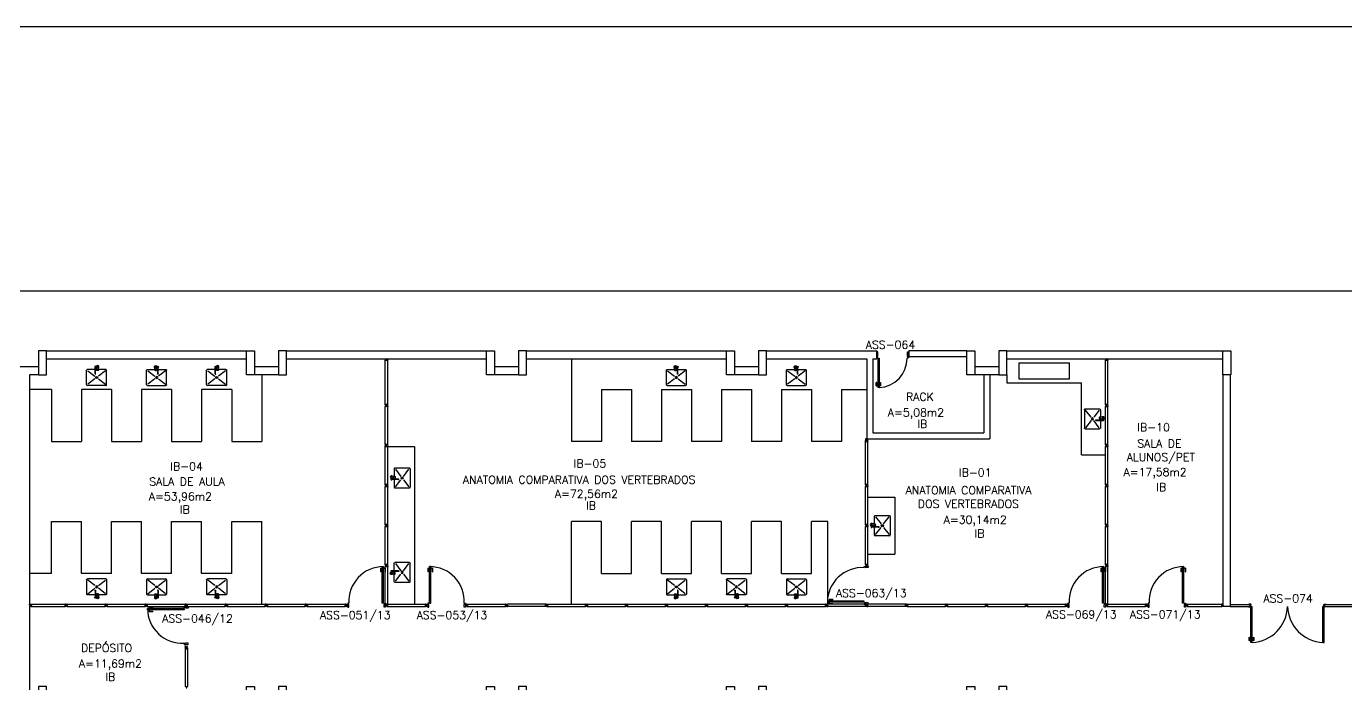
# Model space of a CAD drawing. Extents: x -248 to -11, y 347 to 447.
# Drawn here: x -192.17 to -159.2, y 371.13 to 387.57 of the extents above; entities that cross this region are included whole.
import ezdxf
from ezdxf.enums import TextEntityAlignment as Align

# ---------------------------------------------------------------- set-up
doc = ezdxf.new("R2010")
doc.units = 0
doc.header["$LTSCALE"] = 0.02
doc.header["$MEASUREMENT"] = 0
doc.layers.get('0').update_dxf_attribs({"linetype": 'CONTINUOUS'})
for name, color, linetype in [('ALV', 2, 'CONTINUOUS'), ('AREA', 2, 'CONTINUOUS'), ('BANC', 2, 'CONTINUOUS'), ('DIV', 2, 'CONTINUOUS'), ('EQUIP', 1, 'CONTINUOUS'), ('ESQ', 1, 'CONTINUOUS'), ('ESTR', 3, 'CONTINUOUS'), ('MARCO', 2, 'CONTINUOUS'), ('MAÇANETA', 1, 'CONTINUOUS'), ('PISO', 1, 'CONTINUOUS'), ('PORTA', 2, 'CONTINUOUS'), ('TEXT_CENTRO_CUSTO', 1, 'CONTINUOUS'), ('TEXTO', 2, 'CONTINUOUS'), ('TEXTO-ENDEREÇO', 2, 'CONTINUOUS')]:
    doc.layers.add(name, color=color, linetype=linetype)
doc.styles.add('UNB-100', font='simplex.shx', dxfattribs={"height": 0.2})
doc.styles.add('UNB-100-1', font='simplex.shx', dxfattribs={"height": 0.2})

# ---------------------------------------------------------------- blocks, each defined once
blk = doc.blocks.new('PDV2D-SSS')
for p, q in [((-0.148, 0.925), (-0.108, 0.925)), ((-0.148, 0.925), (-0.148, 0.835)), ((-0.138, 0.835), (-0.148, 0.835)), ((-0.138, 0.915), (-0.108, 0.915)), ((-0.138, 0.915), (-0.138, 0.835)), ((-0.106, 0.965), (-0.076, 0.965)), ((-0.106, 0.05), (-0.106, 0.965)), ((-0.076, 0.05), (-0.076, 0.965)), ((-0.034, 0.925), (-0.074, 0.925)), ((-0.044, 0.915), (-0.074, 0.915)), ((-0.044, 0.915), (-0.044, 0.835)), ((-0.044, 0.835), (-0.034, 0.835)), ((-0.034, 0.925), (-0.034, 0.835)), ((-0.95, 0.05), (-0.97, 0.05)), ((-0.97, 0.05), (-0.97, 0.035)), ((-0.97, 0.035), (-0.97, -0.035)), ((-0.95, 0.02), (-0.95, 0.05)), ((-0.95, 0.02), (-0.94, 0.02)), ((-0.94, -0.05), (-0.94, 0.02)), ((-0.076, 0.05), (-0.106, 0.05)), ((-0.051, 0.02), (-0.061, 0.02)), ((-0.061, -0.05), (-0.061, 0.02)), ((-0.051, 0.05), (-0.031, 0.05)), ((-0.051, 0.02), (-0.051, 0.05)), ((-0.031, 0.05), (-0.031, -0.05)), ((-0.97, -0.035), (-0.97, -0.05)), ((-0.97, -0.05), (-0.94, -0.05)), ((-0.031, -0.05), (-0.061, -0.05))]:
    blk.add_line(p, q)
at = {"color": 1}
blk.add_arc((-0.076, 0.1), 0.865, 90, 183.3214, dxfattribs=at)
blk = doc.blocks.new('PILINT-SSS')
for points in [[(0.2, 0), (0.2, -0.6), (0, -0.6), (0, 0)], [(0.8, 0), (0.8, -0.6), (1, -0.6), (1, 0)], [(0.2, -8.39), (0.2, -9.39), (0, -9.39), (0, -8.39)], [(0.8, -8.39), (0.8, -9.39), (1, -9.39), (1, -8.39)]]:
    blk.add_lwpolyline(points, close=True)
blk = doc.blocks.new('DIVMT-SSS')
for p, q in [((-0.03, 0.008), (-0.03, 0.03)), ((-0.006, 0.03), (-0.03, 0.03)), ((-0.03, 0.008), (-0.02, 0.008)), ((-0.02, -0.008), (-0.02, 0.008)), ((-0.006, 0.02), (-0.006, 0.03)), ((0.006, 0.02), (-0.006, 0.02)), ((-0.005, 0), (0.005, 0)), ((0.005, 0), (-0.005, 0)), ((0, 0.005), (0, -0.005)), ((0, -0.005), (0, 0.005)), ((0.006, 0.03), (0.03, 0.03)), ((0.006, 0.02), (0.006, 0.03)), ((0.03, 0.008), (0.02, 0.008)), ((0.02, -0.008), (0.02, 0.008)), ((0.03, 0.008), (0.03, 0.03)), ((-0.03, -0.008), (-0.03, -0.03)), ((-0.03, -0.008), (-0.02, -0.008)), ((-0.03, -0.03), (-0.03, -0.97)), ((-0.03, -0.03), (-0.009, -0.03)), ((0.03, -0.03), (-0.03, -0.03)), ((-0.03, -0.03), (-0.006, -0.03)), ((-0.009, -0.03), (-0.027, -0.03)), ((-0.006, -0.02), (-0.006, -0.03)), ((-0.006, -0.02), (0.006, -0.02)), ((-0.006, -0.02), (-0.006, -0.03)), ((0.006, -0.02), (-0.006, -0.02)), ((0.005, -0.03), (-0.005, -0.03)), ((0.006, -0.02), (0.006, -0.03)), ((0.006, -0.02), (0.006, -0.03)), ((0.03, -0.03), (0.006, -0.03)), ((0.03, -0.008), (0.02, -0.008)), ((0.03, -0.008), (0.03, -0.03)), ((0.03, -0.03), (0.03, -0.97)), ((0.03, -0.97), (-0.03, -0.97)), ((-0.006, -0.98), (-0.006, -0.97)), ((-0.006, -0.98), (0.006, -0.98)), ((0.005, -0.97), (-0.005, -0.97)), ((0.006, -0.98), (0.006, -0.97)), ((0.006, -1.001), (-0.006, -1.001)), ((0, -0.994), (0, -1.007)), ((0, -1.02), (0, -1.021))]:
    blk.add_line(p, q)
blk = doc.blocks.new('INOXA1-P-SSS')
for p, q in [((0.043, 0.008), (0.043, -0.022)), ((0.062, 0.04), (0.071, 0.04)), ((0.131, 0.048), (0.076, 0.043)), ((0.131, -0.002), (0.076, 0.003)), ((0.12, 0.23), (0.12, 0.047)), ((0.22, 0.25), (0.14, 0.25)), ((0.15, 0.22), (0.287, 0.043)), ((0.5, 0.25), (0.22, 0.25)), ((0.353, 0.043), (0.49, 0.22)), ((0.52, 0.23), (0.52, -0.23)), ((0.22, -0.027), (0.054, -0.027)), ((0.22, -0.037), (0.054, -0.037)), ((0.063, -0.003), (0.063, -0.021)), ((0.12, -0.001), (0.12, -0.027)), ((0.12, -0.037), (0.12, -0.23)), ((0.22, -0.25), (0.14, -0.25)), ((0.15, -0.22), (0.287, -0.043)), ((0.231, -0.027), (0.22, -0.027)), ((0.231, -0.037), (0.22, -0.037)), ((0.5, -0.25), (0.22, -0.25)), ((0.353, -0.043), (0.49, -0.22))]:
    blk.add_line(p, q)
blk.add_lwpolyline([(0.076, 0.003), (0.072, 0.004), (0.069, 0.009), (0.067, 0.015), (0.066, 0.023), (0.067, 0.031), (0.069, 0.037), (0.072, 0.042), (0.076, 0.043)])
blk.add_lwpolyline([(0.131, 0.048), (0.137, 0.046), (0.143, 0.041), (0.147, 0.033), (0.148, 0.023), (0.147, 0.013), (0.143, 0.006), (0.137, 0), (0.131, -0.002), (0.125, 0), (0.119, 0.006), (0.115, 0.013), (0.114, 0.023), (0.115, 0.033), (0.119, 0.041), (0.125, 0.046)], close=True)
for radius in [0.0266, 0.0163]:
    blk.add_circle((0.32, 0), radius)
for centre, radius, start, end in [((0.054, 0.023), 0.0349, 36.1705, 252.2568), ((0.054, 0.023), 0.0189, 62.7367, 235.7375), ((0.073, -0.003), 0.01, 102.8285, 180), ((0.054, 0.023), 0.0349, 285.5373, 323.9987), ((0.14, 0.23), 0.02, 90, 180), ((0.5, 0.23), 0.02, 360, 90), ((0.054, -0.032), 0.0145, 20.161, 339.839), ((0.054, -0.032), 0.005, 90.0037, 269.9963), ((0.14, -0.23), 0.02, 180, 270), ((0.231, -0.032), 0.00738, 222.6559, 137.3441), ((0.231, -0.032), 0.005, 269.9935, 90.0065), ((0.5, -0.23), 0.02, 270, 360)]:
    blk.add_arc(centre, radius, start, end)
blk = doc.blocks.new('MTT-SSS')
for p, q in [((-0.008, 0.03), (-0.03, 0.03)), ((-0.03, 0.03), (-0.03, 0.006)), ((-0.0185, 0.006), (-0.03, 0.006)), ((-0.0185, -0.006), (-0.0185, 0.006)), ((-0.008, 0.03), (-0.008, 0.02)), ((-0.008, 0.02), (0.008, 0.02)), ((-0.0051, 0), (0.0051, 0)), ((0, -0.0051), (0, 0.0051)), ((0.008, 0.03), (0.03, 0.03)), ((0.008, 0.03), (0.008, 0.02)), ((0.0205, -0.006), (0.0205, 0.006)), ((0.0205, 0.006), (0.03, 0.006)), ((0.03, 0.006), (0.03, 0.03)), ((-0.03, -0.03), (-0.03, -0.006)), ((-0.0185, -0.006), (-0.03, -0.006)), ((-0.008, -0.03), (-0.03, -0.03)), ((-0.008, -0.02), (0.008, -0.02)), ((-0.008, -0.03), (-0.008, -0.02)), ((0.008, -0.03), (0.008, -0.02)), ((0.008, -0.03), (0.03, -0.03)), ((0.0205, -0.006), (0.03, -0.006)), ((0.03, -0.006), (0.03, -0.03))]:
    blk.add_line(p, q)
blk = doc.blocks.new('PDV2E-SSS')
at = {"layer": 'DIV'}
for p, q in [((0.034, 0.925), (0.034, 0.835)), ((0.034, 0.925), (0.074, 0.925)), ((0.044, 0.835), (0.034, 0.835)), ((0.044, 0.915), (0.044, 0.835)), ((0.044, 0.915), (0.074, 0.915)), ((0.076, 0.05), (0.076, 0.965)), ((0.106, 0.965), (0.076, 0.965)), ((0.106, 0.05), (0.106, 0.965)), ((0.148, 0.925), (0.108, 0.925)), ((0.138, 0.915), (0.108, 0.915)), ((0.138, 0.915), (0.138, 0.835)), ((0.138, 0.835), (0.148, 0.835)), ((0.148, 0.925), (0.148, 0.835)), ((0.031, 0.05), (0.031, -0.05)), ((0.051, 0.05), (0.031, 0.05)), ((0.051, 0.02), (0.051, 0.05)), ((0.051, 0.02), (0.061, 0.02)), ((0.061, -0.05), (0.061, 0.02)), ((0.076, 0.05), (0.106, 0.05)), ((0.95, 0.02), (0.94, 0.02)), ((0.94, -0.05), (0.94, 0.02)), ((0.95, 0.02), (0.95, 0.05)), ((0.95, 0.05), (0.97, 0.05)), ((0.97, 0.05), (0.97, 0.035)), ((0.97, 0.035), (0.97, -0.035)), ((0.031, -0.05), (0.061, -0.05)), ((0.97, -0.05), (0.94, -0.05)), ((0.97, -0.035), (0.97, -0.05))]:
    blk.add_line(p, q, dxfattribs=at)
at = {"layer": 'DIV', "color": 1}
blk.add_arc((0.076, 0.1), 0.865, 356.6786, 90, dxfattribs=at)
blk = doc.blocks.new('DIV-SSS')
for p, q in [((-0.005, 0), (0.005, 0)), ((0, 0.005), (0, -0.005)), ((-0.03, -0.03), (-0.03, -0.97)), ((0.03, -0.03), (-0.03, -0.03)), ((-0.03, -0.03), (-0.009, -0.03)), ((-0.009, -0.03), (-0.027, -0.03)), ((-0.006, -0.02), (0.006, -0.02)), ((-0.006, -0.02), (-0.006, -0.03)), ((-0.005, -0.022), (0.005, -0.022)), ((-0.005, -0.022), (-0.005, -0.029)), ((0.005, -0.029), (-0.005, -0.029)), ((0.005, -0.03), (-0.005, -0.03)), ((0.005, -0.022), (0.005, -0.029)), ((0.006, -0.02), (0.006, -0.03)), ((0.03, -0.03), (0.03, -0.97)), ((0.03, -0.97), (-0.03, -0.97)), ((-0.006, -0.98), (-0.006, -0.97)), ((-0.006, -0.98), (0.006, -0.98)), ((0.005, -0.97), (-0.005, -0.97)), ((0.006, -0.98), (0.006, -0.97)), ((0.007, -0.999), (-0.007, -0.999)), ((0, -0.991), (0, -1.006))]:
    blk.add_line(p, q)
blk = doc.blocks.new('MTINI-SSS')
for p, q in [((-0.03, 0.008), (-0.03, 0.028)), ((-0.03, 0.028), (-0.008, 0.028)), ((-0.03, 0.008), (-0.02, 0.008)), ((-0.02, 0), (-0.02, 0.008)), ((-0.001, 0), (-0.02, 0)), ((-0.008, 0.019), (-0.008, 0.028)), ((0.008, 0.019), (-0.008, 0.019)), ((0.005, 0), (-0.005, 0)), ((0.02, 0), (-0.001, 0)), ((0, -0.005), (0, 0.005)), ((0.008, 0.019), (0.008, 0.028)), ((0.03, 0.028), (0.008, 0.028)), ((0.03, 0.008), (0.02, 0.008)), ((0.02, 0), (0.02, 0.008)), ((0.03, 0.008), (0.03, 0.028))]:
    blk.add_line(p, q)
blk = doc.blocks.new('PD80-SSS')
at = {"color": 1}
for p, q in [((-0.777, 0.01), (-0.777, -0.03)), ((-0.777, 0.01), (-0.687, 0.01)), ((-0.687, 0), (-0.687, 0.01)), ((-0.777, -0.105), (-0.777, -0.065)), ((-0.777, -0.105), (-0.687, -0.105)), ((-0.767, 0), (-0.767, -0.03)), ((-0.767, 0), (-0.687, 0)), ((-0.767, -0.095), (-0.767, -0.065)), ((-0.767, -0.095), (-0.687, -0.095)), ((-0.687, -0.095), (-0.687, -0.105))]:
    blk.add_line(p, q, dxfattribs=at)
at = {"color": 2}
for p, q in [((-0.075, 0), (0.075, 0)), ((0.075, -0.03), (0.075, 0)), ((-0.817, -0.065), (-0.817, -0.03)), ((-0.085, -0.03), (-0.817, -0.03)), ((-0.085, -0.065), (-0.817, -0.065)), ((-0.085, -0.03), (-0.085, -0.065)), ((-0.075, 0), (-0.075, -0.02)), ((-0.075, -0.02), (-0.04, -0.02)), ((-0.04, -0.03), (-0.04, -0.02)), ((-0.04, -0.03), (0.075, -0.03)), ((-0.075, -0.781), (-0.04, -0.781)), ((-0.075, -0.801), (-0.075, -0.781)), ((-0.075, -0.801), (0.075, -0.801)), ((-0.075, -0.802), (0.075, -0.802)), ((-0.04, -0.771), (0.075, -0.771)), ((-0.04, -0.771), (-0.04, -0.781)), ((0.075, -0.771), (0.075, -0.801))]:
    blk.add_line(p, q, dxfattribs=at)
at = {"color": 1}
blk.add_arc((-0.085, -0.03), 0.731, 182.6571, 270, dxfattribs=at)
blk = doc.blocks.new('MACANETA-SSS')
at = {"layer": 'MAÇANETA'}
for p, q in [((-0.077, 0.052), (-0.077, 0.12)), ((-0.059, 0.052), (-0.059, 0.12)), ((-0.059, 0.075), (-0.036, 0.075)), ((-0.059, 0.052), (-0.036, 0.052)), ((-0.036, 0.044), (-0.036, 0.084)), ((-0.036, 0.084), (-0.03, 0.084)), ((-0.036, 0.044), (-0.03, 0.044)), ((0.006, 0.084), (0, 0.084)), ((0.006, 0.044), (0, 0.044)), ((0.006, 0.044), (0.006, 0.084)), ((0.029, 0.075), (0.006, 0.075)), ((0.029, 0.052), (0.006, 0.052)), ((0.029, 0.052), (0.029, 0.12)), ((0.047, 0.052), (0.047, 0.12))]:
    blk.add_line(p, q, dxfattribs=at)
for centre, start, end in [((-0.068, 0.12), 90, 180), ((-0.068, 0.052), 180, 270), ((-0.068, 0.12), 0, 90), ((-0.068, 0.052), 270, 0), ((0.038, 0.12), 90, 180), ((0.038, 0.052), 180, 270), ((0.038, 0.12), 0, 90), ((0.038, 0.052), 270, 0)]:
    blk.add_arc(centre, 0.00874, start, end, dxfattribs=at)
blk = doc.blocks.new('MTT')
for p, q in [((-0.008, 0.03), (-0.03, 0.03)), ((-0.03, 0.03), (-0.03, 0.006)), ((-0.0185, 0.006), (-0.03, 0.006)), ((-0.0185, -0.006), (-0.0185, 0.006)), ((-0.008, 0.03), (-0.008, 0.02)), ((-0.008, 0.02), (0.008, 0.02)), ((-0.0051, 0), (0.0051, 0)), ((0, -0.0051), (0, 0.0051)), ((0.008, 0.03), (0.03, 0.03)), ((0.008, 0.03), (0.008, 0.02)), ((0.0205, -0.006), (0.0205, 0.006)), ((0.0205, 0.006), (0.03, 0.006)), ((0.03, 0.006), (0.03, 0.03)), ((-0.03, -0.03), (-0.03, -0.006)), ((-0.0185, -0.006), (-0.03, -0.006)), ((-0.008, -0.03), (-0.03, -0.03)), ((-0.008, -0.02), (0.008, -0.02)), ((-0.008, -0.03), (-0.008, -0.02)), ((0.008, -0.03), (0.008, -0.02)), ((0.008, -0.03), (0.03, -0.03)), ((0.0205, -0.006), (0.03, -0.006)), ((0.03, -0.006), (0.03, -0.03))]:
    blk.add_line(p, q)

msp = doc.modelspace()

# ---------------------------------------------------------------- linework, layer by layer
at = {"layer": 'ALV'}
for p, q in [((-191.666, 379.453), (-186.675, 379.453)), ((-191.666, 379.253), (-186.675, 379.253)), ((-185.666, 379.453), (-180.675, 379.453)), ((-185.666, 379.253), (-180.675, 379.253)), ((-179.666, 379.453), (-174.675, 379.453)), ((-179.666, 379.253), (-174.675, 379.253)), ((-173.666, 379.453), (-170.916, 379.453)), ((-173.666, 379.253), (-171.166, 379.253)), ((-171.166, 379.253), (-171.166, 377.253)), ((-171.016, 379.253), (-170.916, 379.253)), ((-171.016, 379.253), (-171.016, 377.403)), ((-170.916, 379.453), (-170.916, 379.253)), ((-168.666, 379.453), (-170.116, 379.453)), ((-170.116, 379.453), (-170.116, 379.303)), ((-168.666, 379.303), (-170.116, 379.303)), ((-167.666, 379.453), (-162.266, 379.453)), ((-167.666, 379.253), (-162.266, 379.253)), ((-191.866, 379.053), (-192.466, 379.053)), ((-192.091, 378.853), (-192.091, 361.063)), ((-191.866, 378.853), (-192.091, 378.853)), ((-185.866, 379.053), (-186.466, 379.053)), ((-185.866, 378.853), (-186.466, 378.853)), ((-179.866, 379.053), (-180.466, 379.053)), ((-179.866, 378.853), (-180.466, 378.853)), ((-173.866, 379.053), (-174.466, 379.053)), ((-173.866, 378.853), (-174.466, 378.853)), ((-167.866, 379.053), (-168.466, 379.053)), ((-167.866, 378.853), (-168.466, 378.853)), ((-168.241, 378.853), (-168.241, 377.403)), ((-168.091, 378.853), (-168.091, 377.253)), ((-162.262, 378.855), (-162.262, 373.063)), ((-162.078, 378.855), (-162.078, 373.063)), ((-171.166, 377.253), (-168.091, 377.253)), ((-171.016, 377.403), (-168.241, 377.403)), ((-162.078, 373.063), (-162.262, 373.063))]:
    msp.add_line(p, q, dxfattribs=at)
at = {"layer": 'BANC'}
for p, q in [((-178.544, 379.253), (-178.544, 377.19)), ((-186.286, 378.853), (-186.286, 377.19)), ((-167.666, 378.853), (-167.666, 378.653)), ((-167.666, 378.653), (-165.796, 378.653)), ((-165.796, 376.853), (-165.796, 378.653)), ((-191.536, 378.487), (-192.091, 378.487)), ((-191.536, 378.487), (-191.536, 377.19)), ((-190.786, 378.487), (-190.786, 377.19)), ((-190.036, 378.487), (-190.786, 378.487)), ((-190.036, 378.487), (-190.036, 377.19)), ((-189.286, 378.487), (-189.286, 377.19)), ((-188.536, 378.487), (-189.286, 378.487)), ((-188.536, 378.487), (-188.536, 377.19)), ((-187.786, 378.487), (-187.786, 377.19)), ((-187.036, 378.487), (-187.786, 378.487)), ((-187.036, 378.487), (-187.036, 377.19)), ((-177.794, 378.487), (-177.794, 377.19)), ((-177.794, 378.487), (-177.044, 378.487)), ((-177.044, 378.487), (-177.044, 377.19)), ((-176.294, 378.487), (-176.294, 377.19)), ((-176.294, 378.487), (-175.544, 378.487)), ((-175.544, 378.487), (-175.544, 377.19)), ((-174.794, 378.487), (-174.794, 377.19)), ((-174.794, 378.487), (-174.044, 378.487)), ((-174.044, 378.487), (-174.044, 377.19)), ((-173.294, 378.487), (-173.294, 377.19)), ((-173.294, 378.487), (-172.544, 378.487)), ((-172.544, 378.487), (-172.544, 377.19)), ((-171.794, 378.487), (-171.794, 377.19)), ((-171.794, 378.487), (-171.166, 378.487)), ((-191.536, 377.19), (-190.786, 377.19)), ((-190.036, 377.19), (-189.286, 377.19)), ((-188.536, 377.19), (-187.786, 377.19)), ((-187.036, 377.19), (-186.286, 377.19)), ((-177.794, 377.19), (-178.544, 377.19)), ((-176.294, 377.19), (-177.044, 377.19)), ((-174.794, 377.19), (-175.544, 377.19)), ((-173.294, 377.19), (-174.044, 377.19)), ((-171.794, 377.19), (-172.544, 377.19)), ((-183.136, 377.063), (-182.466, 377.063)), ((-182.466, 377.063), (-182.466, 373.124)), ((-165.796, 376.853), (-165.196, 376.853)), ((-171.136, 375.792), (-170.466, 375.792)), ((-170.466, 375.792), (-170.466, 374.373)), ((-191.536, 373.89), (-191.536, 375.188)), ((-191.536, 375.188), (-190.786, 375.188)), ((-190.786, 373.89), (-190.786, 375.188)), ((-190.036, 373.89), (-190.036, 375.188)), ((-190.036, 375.188), (-189.286, 375.188)), ((-189.286, 373.89), (-189.286, 375.188)), ((-188.536, 373.89), (-188.536, 375.188)), ((-188.536, 375.188), (-187.786, 375.188)), ((-187.786, 373.89), (-187.786, 375.188)), ((-187.036, 373.89), (-187.036, 375.188)), ((-187.036, 375.188), (-186.286, 375.188)), ((-186.286, 373.125), (-186.286, 375.188)), ((-178.544, 373.125), (-178.544, 375.188)), ((-177.794, 375.188), (-178.544, 375.188)), ((-177.794, 373.89), (-177.794, 375.188)), ((-177.044, 373.89), (-177.044, 375.188)), ((-176.294, 375.188), (-177.044, 375.188)), ((-176.294, 373.89), (-176.294, 375.188)), ((-175.544, 373.89), (-175.544, 375.188)), ((-174.794, 375.188), (-175.544, 375.188)), ((-174.794, 373.89), (-174.794, 375.188)), ((-174.044, 373.89), (-174.044, 375.188)), ((-173.294, 375.188), (-174.044, 375.188)), ((-173.294, 373.89), (-173.294, 375.188)), ((-172.544, 373.89), (-172.544, 375.188)), ((-172.136, 375.188), (-172.544, 375.188)), ((-172.136, 373.121), (-172.136, 375.188)), ((-171.136, 374.373), (-170.466, 374.373)), ((-191.536, 373.89), (-192.091, 373.89)), ((-190.036, 373.89), (-190.786, 373.89)), ((-188.536, 373.89), (-189.286, 373.89)), ((-187.036, 373.89), (-187.786, 373.89)), ((-177.794, 373.89), (-177.044, 373.89)), ((-176.294, 373.89), (-175.544, 373.89)), ((-174.794, 373.89), (-174.044, 373.89)), ((-173.294, 373.89), (-172.544, 373.89))]:
    msp.add_line(p, q, dxfattribs=at)
at = {"layer": 'DIV'}
for p, q in [((-183.196, 379.221), (-183.136, 379.221)), ((-183.196, 378.123), (-183.196, 379.221)), ((-183.172, 379.252), (-183.16, 379.252)), ((-183.172, 379.231), (-183.172, 379.221)), ((-183.16, 379.231), (-183.172, 379.231)), ((-183.171, 379.221), (-183.161, 379.221)), ((-183.166, 379.271), (-183.166, 379.272)), ((-183.166, 379.245), (-183.166, 379.259)), ((-183.16, 379.231), (-183.16, 379.221)), ((-183.136, 378.123), (-183.136, 379.221)), ((-165.196, 378.123), (-165.196, 379.221)), ((-165.196, 379.221), (-165.136, 379.221)), ((-165.172, 379.252), (-165.16, 379.252)), ((-165.16, 379.231), (-165.172, 379.231)), ((-165.172, 379.231), (-165.172, 379.221)), ((-165.171, 379.221), (-165.161, 379.221)), ((-165.166, 379.271), (-165.166, 379.272)), ((-165.166, 379.245), (-165.166, 379.259)), ((-165.16, 379.231), (-165.16, 379.221)), ((-165.136, 378.123), (-165.136, 379.221)), ((-183.196, 378.123), (-183.172, 378.123)), ((-183.196, 378.101), (-183.196, 378.123)), ((-183.196, 378.123), (-183.136, 378.123)), ((-183.196, 378.101), (-183.186, 378.101)), ((-183.196, 378.085), (-183.186, 378.085)), ((-183.196, 378.085), (-183.196, 378.063)), ((-183.172, 378.063), (-183.196, 378.063)), ((-183.196, 377.124), (-183.196, 378.063)), ((-183.186, 378.101), (-183.186, 378.085)), ((-183.172, 378.114), (-183.172, 378.123)), ((-183.172, 378.114), (-183.172, 378.123)), ((-183.172, 378.114), (-183.16, 378.114)), ((-183.16, 378.114), (-183.172, 378.114)), ((-183.172, 378.073), (-183.16, 378.073)), ((-183.172, 378.073), (-183.172, 378.063)), ((-183.171, 378.123), (-183.161, 378.123)), ((-183.171, 378.093), (-183.161, 378.093)), ((-183.161, 378.093), (-183.171, 378.093)), ((-183.166, 378.098), (-183.166, 378.088)), ((-183.166, 378.088), (-183.166, 378.098)), ((-183.16, 378.114), (-183.16, 378.123)), ((-183.136, 378.123), (-183.16, 378.123)), ((-183.16, 378.114), (-183.16, 378.123)), ((-183.16, 378.073), (-183.16, 378.063)), ((-183.16, 378.063), (-183.136, 378.063)), ((-183.157, 378.123), (-183.139, 378.123)), ((-183.136, 378.123), (-183.157, 378.123)), ((-183.136, 378.101), (-183.146, 378.101)), ((-183.146, 378.101), (-183.146, 378.085)), ((-183.136, 378.085), (-183.146, 378.085)), ((-183.136, 378.101), (-183.136, 378.123)), ((-183.136, 378.085), (-183.136, 378.063)), ((-183.136, 377.124), (-183.136, 378.063)), ((-165.196, 378.123), (-165.136, 378.123)), ((-165.196, 378.101), (-165.196, 378.123)), ((-165.196, 378.123), (-165.172, 378.123)), ((-165.196, 378.101), (-165.186, 378.101)), ((-165.196, 378.085), (-165.196, 378.063)), ((-165.196, 378.085), (-165.186, 378.085)), ((-165.172, 378.063), (-165.196, 378.063)), ((-165.186, 378.101), (-165.186, 378.085)), ((-165.172, 378.114), (-165.172, 378.123)), ((-165.172, 378.114), (-165.172, 378.123)), ((-165.16, 378.114), (-165.172, 378.114)), ((-165.172, 378.114), (-165.16, 378.114)), ((-165.172, 378.073), (-165.172, 378.063)), ((-165.172, 378.073), (-165.16, 378.073)), ((-165.171, 378.123), (-165.161, 378.123)), ((-165.161, 378.093), (-165.171, 378.093)), ((-165.171, 378.093), (-165.161, 378.093)), ((-165.166, 378.088), (-165.166, 378.098)), ((-165.166, 378.098), (-165.166, 378.088)), ((-165.16, 378.114), (-165.16, 378.123)), ((-165.136, 378.123), (-165.16, 378.123)), ((-165.16, 378.114), (-165.16, 378.123)), ((-165.16, 378.073), (-165.16, 378.063)), ((-165.16, 378.063), (-165.136, 378.063)), ((-165.136, 378.123), (-165.157, 378.123)), ((-165.157, 378.123), (-165.139, 378.123)), ((-165.146, 378.101), (-165.146, 378.085)), ((-165.136, 378.101), (-165.146, 378.101)), ((-165.136, 378.085), (-165.146, 378.085)), ((-165.136, 378.101), (-165.136, 378.123)), ((-165.136, 378.085), (-165.136, 378.063)), ((-171.196, 376.123), (-171.196, 377.191)), ((-171.196, 377.191), (-171.136, 377.191)), ((-171.172, 377.222), (-171.16, 377.222)), ((-171.172, 377.201), (-171.172, 377.191)), ((-171.16, 377.201), (-171.172, 377.201)), ((-171.171, 377.191), (-171.161, 377.191)), ((-171.166, 377.241), (-171.166, 377.242)), ((-171.166, 377.215), (-171.166, 377.229)), ((-171.16, 377.201), (-171.16, 377.191)), ((-171.136, 376.123), (-171.136, 377.191)), ((-171.196, 376.123), (-171.172, 376.123)), ((-171.196, 376.101), (-171.196, 376.123)), ((-171.196, 376.123), (-171.136, 376.123)), ((-171.196, 376.101), (-171.186, 376.101)), ((-171.196, 376.085), (-171.186, 376.085)), ((-171.196, 376.085), (-171.196, 376.063)), ((-171.172, 376.063), (-171.196, 376.063)), ((-171.186, 376.101), (-171.186, 376.085)), ((-171.172, 376.114), (-171.172, 376.123)), ((-171.172, 376.114), (-171.172, 376.123)), ((-171.172, 376.114), (-171.16, 376.114)), ((-171.16, 376.114), (-171.172, 376.114)), ((-171.172, 376.073), (-171.16, 376.073)), ((-171.172, 376.073), (-171.172, 376.063)), ((-171.171, 376.123), (-171.161, 376.123)), ((-171.171, 376.093), (-171.161, 376.093)), ((-171.161, 376.093), (-171.171, 376.093)), ((-171.166, 376.098), (-171.166, 376.088)), ((-171.166, 376.088), (-171.166, 376.098)), ((-171.16, 376.114), (-171.16, 376.123)), ((-171.136, 376.123), (-171.16, 376.123)), ((-171.16, 376.114), (-171.16, 376.123)), ((-171.16, 376.073), (-171.16, 376.063)), ((-171.16, 376.063), (-171.136, 376.063)), ((-171.157, 376.123), (-171.139, 376.123)), ((-171.136, 376.123), (-171.157, 376.123)), ((-171.136, 376.101), (-171.146, 376.101)), ((-171.146, 376.101), (-171.146, 376.085)), ((-171.136, 376.085), (-171.146, 376.085)), ((-171.136, 376.101), (-171.136, 376.123)), ((-171.136, 376.085), (-171.136, 376.063)), ((-192.091, 373.1), (-192.091, 373.124)), ((-192.069, 373.124), (-192.091, 373.124)), ((-192.082, 373.1), (-192.091, 373.1)), ((-192.082, 373.088), (-192.091, 373.088)), ((-192.091, 373.088), (-192.091, 373.064)), ((-192.069, 373.064), (-192.091, 373.064)), ((-192.082, 373.088), (-192.082, 373.1)), ((-192.069, 373.124), (-192.069, 373.114)), ((-192.053, 373.114), (-192.069, 373.114)), ((-192.053, 373.074), (-192.069, 373.074)), ((-192.069, 373.064), (-192.069, 373.074)), ((-192.056, 373.094), (-192.067, 373.094)), ((-192.067, 373.094), (-192.056, 373.094)), ((-192.061, 373.089), (-192.061, 373.099)), ((-192.061, 373.099), (-192.061, 373.089)), ((-192.053, 373.124), (-192.053, 373.114)), ((-192.053, 373.124), (-192.031, 373.124)), ((-192.053, 373.064), (-192.053, 373.074)), ((-192.053, 373.064), (-192.031, 373.064)), ((-192.041, 373.088), (-192.041, 373.1)), ((-192.041, 373.1), (-192.031, 373.1)), ((-192.041, 373.1), (-192.041, 373.088)), ((-192.041, 373.1), (-192.031, 373.1)), ((-192.041, 373.088), (-192.031, 373.088)), ((-192.041, 373.088), (-192.031, 373.088)), ((-192.031, 373.124), (-192.031, 373.1)), ((-192.031, 373.064), (-192.031, 373.124)), ((-192.031, 373.124), (-192.031, 373.103)), ((-192.031, 373.124), (-191.196, 373.124)), ((-192.031, 373.103), (-192.031, 373.121)), ((-192.031, 373.089), (-192.031, 373.099)), ((-192.031, 373.064), (-192.031, 373.088)), ((-192.031, 373.064), (-191.196, 373.064)), ((-191.196, 373.064), (-191.196, 373.124)), ((-191.187, 373.1), (-191.196, 373.1)), ((-191.196, 373.089), (-191.196, 373.099)), ((-191.187, 373.088), (-191.196, 373.088)), ((-191.187, 373.1), (-191.187, 373.088)), ((-191.173, 373.094), (-191.159, 373.094)), ((-191.166, 373.088), (-191.166, 373.1)), ((-191.147, 373.094), (-191.146, 373.094)), ((-164.174, 373.124), (-164.196, 373.124)), ((-164.196, 373.1), (-164.196, 373.124)), ((-164.186, 373.1), (-164.196, 373.1)), ((-164.186, 373.088), (-164.196, 373.088)), ((-164.196, 373.088), (-164.196, 373.064)), ((-164.174, 373.064), (-164.196, 373.064)), ((-164.186, 373.1), (-164.186, 373.088)), ((-164.174, 373.124), (-164.174, 373.114)), ((-164.158, 373.114), (-164.174, 373.114)), ((-164.158, 373.074), (-164.174, 373.074)), ((-164.174, 373.064), (-164.174, 373.074)), ((-164.161, 373.094), (-164.171, 373.094)), ((-164.171, 373.094), (-164.161, 373.094)), ((-164.166, 373.099), (-164.166, 373.089)), ((-164.166, 373.089), (-164.166, 373.099)), ((-164.158, 373.124), (-164.158, 373.114)), ((-164.158, 373.124), (-164.136, 373.124)), ((-164.158, 373.064), (-164.158, 373.074)), ((-164.158, 373.064), (-164.136, 373.064)), ((-164.145, 373.1), (-164.145, 373.088)), ((-164.145, 373.1), (-164.136, 373.1)), ((-164.145, 373.088), (-164.145, 373.1)), ((-164.145, 373.1), (-164.136, 373.1)), ((-164.145, 373.088), (-164.136, 373.088)), ((-164.145, 373.088), (-164.136, 373.088)), ((-164.136, 373.124), (-164.136, 373.1)), ((-164.136, 373.124), (-164.136, 373.064)), ((-164.136, 373.099), (-164.136, 373.089)), ((-164.136, 373.064), (-164.136, 373.088)), ((-164.136, 373.085), (-164.136, 373.067)), ((-164.136, 373.064), (-164.136, 373.085)), ((-163.196, 373.1), (-163.196, 373.124)), ((-163.174, 373.124), (-163.196, 373.124)), ((-163.187, 373.1), (-163.196, 373.1)), ((-163.187, 373.088), (-163.196, 373.088)), ((-163.196, 373.088), (-163.196, 373.064)), ((-163.174, 373.064), (-163.196, 373.064)), ((-163.187, 373.088), (-163.187, 373.1)), ((-163.174, 373.124), (-163.174, 373.114)), ((-163.158, 373.114), (-163.174, 373.114)), ((-163.158, 373.074), (-163.174, 373.074)), ((-163.174, 373.064), (-163.174, 373.074)), ((-163.161, 373.094), (-163.171, 373.094)), ((-163.171, 373.094), (-163.161, 373.094)), ((-163.166, 373.089), (-163.166, 373.099)), ((-163.166, 373.099), (-163.166, 373.089)), ((-163.158, 373.124), (-163.158, 373.114)), ((-163.158, 373.124), (-163.136, 373.124)), ((-163.158, 373.064), (-163.158, 373.074)), ((-163.158, 373.064), (-163.136, 373.064)), ((-163.146, 373.088), (-163.146, 373.1)), ((-163.146, 373.1), (-163.136, 373.1)), ((-163.146, 373.1), (-163.146, 373.088)), ((-163.146, 373.1), (-163.136, 373.1)), ((-163.146, 373.088), (-163.136, 373.088)), ((-163.146, 373.088), (-163.136, 373.088)), ((-163.136, 373.124), (-163.136, 373.1)), ((-163.136, 373.064), (-163.136, 373.124)), ((-163.136, 373.124), (-163.136, 373.103)), ((-163.136, 373.124), (-162.293, 373.124)), ((-163.136, 373.103), (-163.136, 373.121)), ((-163.136, 373.089), (-163.136, 373.099)), ((-163.136, 373.064), (-163.136, 373.088)), ((-163.136, 373.064), (-162.293, 373.064)), ((-162.293, 373.064), (-162.293, 373.124)), ((-162.283, 373.1), (-162.293, 373.1)), ((-162.293, 373.089), (-162.293, 373.099)), ((-162.283, 373.088), (-162.293, 373.088)), ((-162.283, 373.1), (-162.283, 373.088)), ((-162.269, 373.094), (-162.255, 373.094)), ((-162.262, 373.088), (-162.262, 373.1)), ((-162.248, 373.094), (-162.247, 373.094)), ((-162.243, 373.094), (-162.242, 373.094)), ((-162.078, 373.113), (-161.578, 373.113)), ((-162.078, 373.063), (-161.578, 373.063)), ((-161.578, 373.063), (-161.578, 373.113)), ((-159.718, 373.113), (-156.263, 373.113)), ((-159.718, 373.063), (-159.718, 373.113)), ((-159.718, 373.063), (-156.263, 373.063))]:
    msp.add_line(p, q, dxfattribs=at)
at = {"layer": 'EQUIP'}
for p, q in [((-167.366, 379.153), (-166.096, 379.153)), ((-167.366, 379.153), (-167.366, 378.753)), ((-166.096, 378.753), (-166.096, 379.153)), ((-167.366, 378.753), (-166.096, 378.753))]:
    msp.add_line(p, q, dxfattribs=at)
at = {"layer": 'ESTR'}
msp.add_lwpolyline([(-162.062, 379.455), (-162.062, 378.855), (-162.262, 378.855), (-162.262, 379.455)], close=True, dxfattribs=at)
at = {"layer": 'MARCO'}
for p, q in [((-161.623, 373.063), (-161.623, 373.053)), ((-161.623, 373.053), (-161.573, 373.053)), ((-161.563, 373.123), (-161.613, 373.123)), ((-161.613, 373.123), (-161.613, 373.113)), ((-161.578, 373.113), (-161.563, 373.113)), ((-161.578, 373.063), (-161.573, 373.063)), ((-161.573, 373.053), (-161.573, 373.063)), ((-161.573, 373.063), (-161.563, 373.063)), ((-161.563, 373.113), (-161.563, 373.123)), ((-161.553, 373.113), (-161.563, 373.113)), ((-161.563, 373.063), (-161.563, 373.098)), ((-161.563, 373.098), (-161.553, 373.098)), ((-161.553, 373.098), (-161.553, 373.113)), ((-159.743, 373.113), (-159.733, 373.113)), ((-159.743, 373.098), (-159.743, 373.113)), ((-159.733, 373.098), (-159.743, 373.098)), ((-159.733, 373.123), (-159.683, 373.123)), ((-159.733, 373.113), (-159.733, 373.123)), ((-159.718, 373.113), (-159.733, 373.113)), ((-159.733, 373.063), (-159.733, 373.098)), ((-159.723, 373.063), (-159.733, 373.063)), ((-159.718, 373.063), (-159.723, 373.063)), ((-159.723, 373.053), (-159.723, 373.063)), ((-159.673, 373.053), (-159.723, 373.053)), ((-159.683, 373.123), (-159.683, 373.113)), ((-159.673, 373.063), (-159.673, 373.053))]:
    msp.add_line(p, q, dxfattribs=at)
at = {"layer": 'PISO'}
for p, q in [((-240.266, 387.567), (-12.049, 387.567)), ((-240.266, 380.953), (-12.049, 380.953))]:
    msp.add_line(p, q, dxfattribs=at)
at = {"layer": 'PORTA'}
for p, q in [((-161.563, 372.163), (-161.563, 373.063)), ((-161.563, 373.063), (-161.533, 373.063)), ((-161.533, 372.163), (-161.533, 373.063)), ((-159.763, 372.163), (-159.763, 373.063)), ((-159.733, 373.063), (-159.763, 373.063)), ((-159.733, 372.163), (-159.733, 373.063)), ((-161.533, 372.163), (-161.563, 372.163)), ((-159.763, 372.163), (-159.733, 372.163))]:
    msp.add_line(p, q, dxfattribs=at)
at = {"layer": 'PORTA', "color": 1}
for centre, start, end in [((-161.575, 373.09), 272.5909, 358.3406), ((-159.721, 373.09), 181.6594, 267.4091)]:
    msp.add_arc(centre, 0.927, start, end, dxfattribs=at)

# ---------------------------------------------------------------- block references
at = {"layer": 'DIV'}
for name, p, rotation in [('MTINI-SSS', (-183.166, 379.253), 179.9999999764969), ('MTINI-SSS', (-165.166, 379.253), 179.9999999764969), ('DIVMT-SSS', (-165.166, 377.093), 179.9999999764969), ('DIVMT-SSS', (-183.166, 376.093), 179.9999999764969), ('DIVMT-SSS', (-165.166, 376.093), 179.9999999764969), ('DIVMT-SSS', (-183.166, 375.093), 179.9999999764969), ('DIVMT-SSS', (-171.166, 375.093), 179.9999999764969), ('DIVMT-SSS', (-165.166, 375.093), 179.9999999764969), ('DIVMT-SSS', (-183.166, 374.093), 179.9999999764969), ('DIVMT-SSS', (-171.166, 374.093), 179.9999999764969), ('DIVMT-SSS', (-165.166, 374.093), 179.9999999764969), ('PDV2D-SSS', (-183.166, 373.094), 359.9999999764968), ('DIV-SSS', (-183.166, 373.094), 179.9999999764969), ('PDV2E-SSS', (-182.166, 373.094), 359.9999999764968), ('PDV2E-SSS', (-171.181, 373.093), 90), ('DIV-SSS', (-165.166, 373.094), 179.9999999764969), ('PDV2D-SSS', (-163.165, 373.094), 359.9999999764968), ('PDV2D-SSS', (-188.172, 373.084), 90.00000002350312), ('DIVMT-SSS', (-179.166, 373.094), 269.9999999764969), ('DIV-SSS', (-171.167, 373.094), 269.9999999529937), ('DIVMT-SSS', (-170.166, 373.094), 269.9999999764969)]:
    msp.add_blockref(name, p, dxfattribs=dict(at, rotation=rotation))
for name, p in [('MTT-SSS', (-171.166, 377.222)), ('MTT', (-183.166, 377.094)), ('PDV2D-SSS', (-165.166, 373.094)), ('MTT-SSS', (-184.166, 373.094)), ('MTT-SSS', (-182.166, 373.094)), ('MTT-SSS', (-180.166, 373.094)), ('MTT-SSS', (-172.166, 373.094)), ('MTT-SSS', (-171.166, 373.094)), ('MTT-SSS', (-166.166, 373.094))]:
    msp.add_blockref(name, p, dxfattribs=at)
at = {"layer": 'DIV', "xscale": -1}
for name, p, rotation in [('DIVMT-SSS', (-191.166, 373.094), 90.00000002350312), ('DIVMT-SSS', (-190.166, 373.094), 90.00000002350312), ('DIVMT-SSS', (-189.166, 373.094), 90.00000002350312), ('DIVMT-SSS', (-188.166, 373.094), 90.00000002350312), ('DIVMT-SSS', (-187.166, 373.094), 90.00000002350312), ('DIVMT-SSS', (-186.166, 373.094), 90.00000002350312), ('DIVMT-SSS', (-185.166, 373.094), 90.00000002350312), ('DIVMT-SSS', (-183.166, 373.094), 90.00000002350312), ('DIVMT-SSS', (-181.166, 373.094), 90.00000002350312), ('DIVMT-SSS', (-179.166, 373.094), 90.00000002350312), ('DIVMT-SSS', (-178.166, 373.094), 90.00000002350312), ('DIVMT-SSS', (-177.166, 373.094), 90.00000002350312), ('DIVMT-SSS', (-176.166, 373.094), 90.00000002350312), ('DIVMT-SSS', (-175.166, 373.094), 90.00000002350312), ('DIVMT-SSS', (-174.166, 373.094), 90.00000002350312), ('DIVMT-SSS', (-173.166, 373.094), 90.00000002350312), ('DIVMT-SSS', (-170.166, 373.094), 90.00000002350312), ('DIVMT-SSS', (-169.166, 373.094), 90.00000002350312), ('DIVMT-SSS', (-168.166, 373.094), 90.00000002350312), ('DIVMT-SSS', (-167.166, 373.094), 90.00000002350312), ('DIVMT-SSS', (-165.166, 373.094), 90.00000002350312), ('MTINI-SSS', (-162.262, 373.094), 90.00000002350312), ('DIVMT-SSS', (-188.166, 372.033), 4.700623890130373e-08)]:
    msp.add_blockref(name, p, dxfattribs=dict(at, rotation=rotation))
at = {"layer": 'EQUIP'}
for p, rotation in [((-190.411, 379.107), 269.9999999529937), ((-187.411, 379.107), 269.9999999529937), ((-183.095, 376.273), 359.9999999059875), ((-171.095, 375.082), 359.9999999059875), ((-188.911, 373.232), 89.99999995299376), ((-175.922, 373.232), 89.99999995299376), ((-172.922, 373.232), 89.99999995299376)]:
    msp.add_blockref('INOXA1-P-SSS', p, dxfattribs=dict(at, rotation=rotation))
at = {"layer": 'EQUIP', "xscale": -1}
for p, rotation in [((-188.911, 379.107), 90.00000004700625), ((-175.922, 379.107), 90.00000004700625), ((-172.922, 379.107), 90.00000004700625), ((-183.095, 373.914), 180.0000000940126), ((-190.411, 373.232), 270.0000000470063), ((-187.411, 373.232), 270.0000000470063), ((-174.422, 373.232), 270.0000000470063)]:
    msp.add_blockref('INOXA1-P-SSS', p, dxfattribs=dict(at, rotation=rotation))
msp.add_blockref('INOXA1-P-SSS', (-165.205, 377.753), dxfattribs=at)
at = {"layer": 'ESQ', "rotation": 89.99999997649687}
msp.add_blockref('PD80-SSS', (-170.916, 379.353), dxfattribs=at)
at = {"layer": 'ESTR'}
for p in [(-192.666, 379.453), (-186.666, 379.453), (-180.666, 379.453), (-174.666, 379.453), (-168.666, 379.453)]:
    msp.add_blockref('PILINT-SSS', p, dxfattribs=at)
at = {"layer": 'PORTA', "xscale": -1, "rotation": 359.9999999999994}
msp.add_blockref('MACANETA-SSS', (-161.563, 372.163), dxfattribs=at)

# ---------------------------------------------------------------- texts
at = {"layer": 'AREA', "style": 'UNB-100'}
for s, p in [('A=5,08m2', (-170.638, 377.813)), ('A=17,58m2', (-164.747, 376.324)), ('A=53,96m2', (-189.106, 375.713)), ('A=72,56m2', (-178.959, 375.778)), ('A=30,14m2', (-169.243, 375.132)), ('A=11,69m2', (-190.855, 371.534))]:
    msp.add_text(s, height=0.2, dxfattribs=at).set_placement(p)
at = {"layer": 'TEXT_CENTRO_CUSTO', "style": 'UNB-100'}
for p in [(-169.776, 377.526), (-163.804, 375.946), (-188.208, 375.386), (-178.056, 375.487), (-168.348, 374.788), (-190.07, 371.203)]:
    msp.add_text('IB', height=0.2, dxfattribs=at).set_placement(p, align=Align.CENTER)
at = {"layer": 'TEXTO', "style": 'UNB-100'}
for s, p in [('RACK', (-170.184, 378.206)), ('IB-10', (-164.403, 377.444)), ('SALA DE ', (-164.403, 377.035)), ('ALUNOS/PET', (-164.668, 376.696)), ('IB-04', (-188.57, 376.465)), ('IB-05', (-178.491, 376.537)), ('SALA DE AULA', (-189.095, 376.084)), ('ANATOMIA COMPARATIVA DOS VERTEBRADOS', (-181.257, 376.132)), ('IB-01', (-168.861, 376.312)), ('ANATOMIA COMPARATIVA', (-170.193, 375.868)), ('DOS VERTEBRADOS', (-169.889, 375.529)), ('DEPÓSITO', (-190.802, 371.925))]:
    msp.add_text(s, height=0.2, dxfattribs=at).set_placement(p)
at = {"layer": 'TEXTO-ENDEREÇO', "style": 'UNB-100-1'}
for s, p in [('ASS-064', (-170.571, 379.507)), ('ASS-063/13', (-171.052, 373.298)), ('ASS-074', (-160.634, 373.164)), ('ASS-046/12', (-187.89, 372.662)), ('ASS-051/13', (-183.947, 372.746)), ('ASS-053/13', (-181.53, 372.746)), ('ASS-069/13', (-165.803, 372.764)), ('ASS-071/13', (-163.705, 372.764))]:
    msp.add_text(s, height=0.2, rotation=360, dxfattribs=at).set_placement(p, align=Align.CENTER)

doc.saveas('drawing.dxf')
